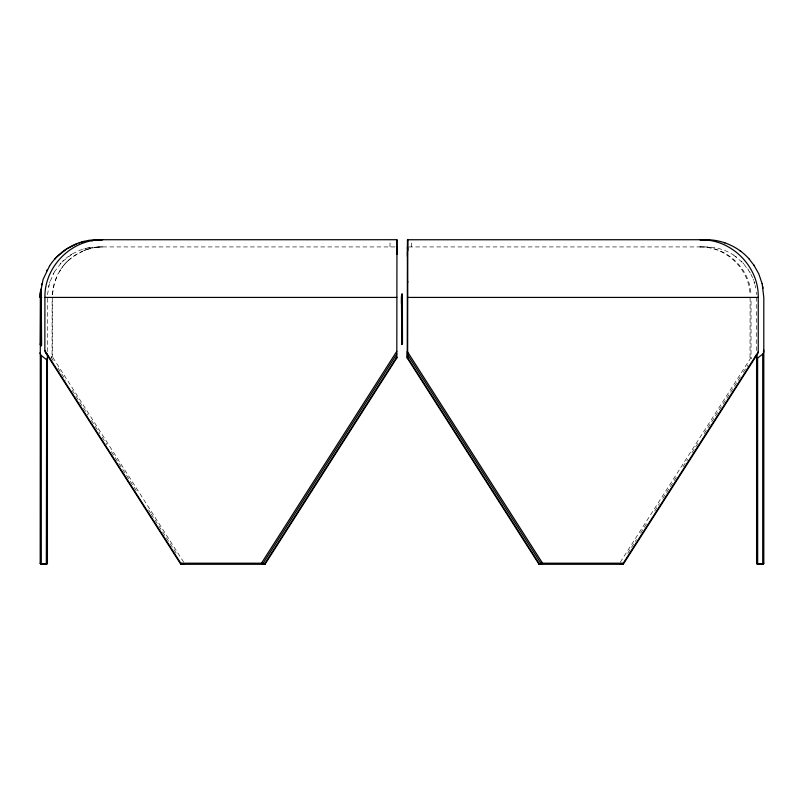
<?xml version="1.0" encoding="UTF-8"?>
<svg xmlns="http://www.w3.org/2000/svg" width="804" height="804" viewBox="0 0 804 804"><rect width="100%" height="100%" fill="white"/><g stroke="black" fill="none" stroke-linecap="round" stroke-linejoin="round"><path stroke-width="0.6" stroke-dasharray="4.02 3.01" d="M183.714 562.207L52.049 356.212L52.129 297.42M390.02 246.928L390.03 239.713M411.658 246.928L411.668 239.713M750.102 297.42L750.011 359.177L750.725 360.282M52.049 356.212L51.305 357.237M47.486 294.706L49.557 282.867L54.25 272.033M52.36 294.706L54.059 284.144L57.757 274.315M52.21 294.706L54.692 281.601M48.552 286.737L48.853 285.43M49.557 282.867L49.948 281.601M55.255 280.345L58.36 273.169M53.004 274.315L53.617 273.169M58.491 273.169L62.682 266.727M54.25 272.043L61.938 261.983L72.42 253.823M59.124 272.033L60.481 269.842M620.276 562.227L751.026 357.549L751.026 298.666M627.713 553.263L636.497 539.504M640.557 533.152L647.31 522.57M654.667 511.063L659.481 503.515M662.757 498.39L676.244 477.285M682.988 466.722L687.711 459.335M691.932 452.712L698.696 442.13M704.103 433.668L740.976 375.94M743.318 372.282L748.052 364.875M61.064 268.787L63.466 265.732M63.345 265.732L64.27 264.757M64.149 264.767L65.104 263.812M60.22 263.812L61.064 262.888M64.973 263.812L65.948 262.888M65.817 262.888L66.812 261.983M61.938 261.983L63.727 260.255M66.682 261.993L67.697 261.109M67.576 261.109L72.33 257.139M68.481 260.265L75.275 255.079L82.561 251.16M66.501 257.883L68.42 256.426M73.174 256.436L83.646 250.697M70.39 255.079L71.395 254.446M72.42 253.833L79.847 250.265L87.626 247.984M83.515 250.697L84.732 250.265M84.601 250.275L86.37 249.672M85.144 250.064L86.922 249.481M86.792 249.491L91.385 248.235M87.345 249.31L94.219 247.662M83.696 248.969L84.259 248.808M85.375 248.506L85.938 248.366M91.817 248.104L94.782 247.562M87.626 247.984L88.762 247.763M88.752 247.763L97.897 246.928L395.548 246.928M89.324 247.662L89.897 247.562M94.651 247.572L97.063 247.25M95.224 247.481L97.636 247.19M751.7 358.705L751.026 357.549M97.505 247.19L98.781 247.089M98.078 247.14L99.354 247.049M99.224 247.049L99.927 247.009M99.796 247.009L100.5 246.979M100.369 246.979L101.073 246.959M100.942 246.959L101.646 246.939M101.515 246.939L102.229 246.928M102.088 246.928L102.801 246.928M408.643 246.928L706.103 246.928C715.801 246.908 725.479 249.783 733.61 255.079M699.711 246.928C725.61 246.396 749.358 268.667 750.031 294.706M700.505 246.928C726.424 246.396 750.222 268.647 750.946 294.706M51.295 357.499L52.28 356.514L52.28 298.646M733.61 255.079L742.936 262.888L749.74 272.033M735.59 256.436L736.554 257.149M741.187 261.109L742.072 261.993M742.936 262.888L743.78 263.812M747.69 268.787L748.403 269.853M50.964 357.066L53.657 361.287M57.958 368.021L65.787 380.272M72.159 390.252L88.028 415.085M91.405 420.361L94.098 424.582M95.153 426.241L99.887 433.647M102.178 437.245L106.902 444.632M111.374 451.637L137.072 491.867M148.569 509.857L150.599 513.032M151.273 514.098L176.287 553.263M749.75 272.043L750.383 273.159M750.996 274.315L752.655 277.882M753.157 279.119L753.619 280.345M754.443 282.867L754.041 281.601L754.815 284.144M755.147 285.44L755.71 288.043M756.303 292.023L756.514 294.706M756.584 297.42L756.584 352.092M47.416 298.364L47.416 353.398"/><path stroke-width="1.21" d="M47.416 354.705L47.416 563.202A1.085 1.085 0 0 1 46.33 564.287L41.285 564.287A1.085 1.085 0 0 1 40.2 563.202L40.331 293.591M40.411 344.032L40.682 290.003A3.497 1.749 -89.9 0 1 40.763 289.5L41.125 289.5A3.477 1.739 -89.9 0 1 41.205 290.003L41.607 345.398L40.743 344.032L40.743 297.42A50.109 43.185 -90 0 1 41.215 290.023M41.677 297.42L40.21 297.42L40.602 290.646A5.457 2.734 -89.9 0 1 40.783 289.339M396.422 357.298L396.422 358.534L396.422 357.559M396.814 358.021L396.814 356.956L265.069 563.202A1.085 0.543 -90 0 1 264.526 564.287L181.282 564.287A1.085 0.935 -90 0 1 180.528 563.845L180.739 563.202L261.461 563.202L265.4 563.825L265.069 563.202M265.28 563.845A1.085 0.935 90 0 1 264.526 564.287A1.085 0.935 -90 0 0 265.28 563.845L396.814 357.931L396.955 240.557M396.945 254.436L396.945 247.662M401.457 303.49L401.568 294.937A8.743 8.743 0 0 1 401.688 294.123L402.201 293.751A3.919 3.919 0 0 1 402.362 294.425M401.799 344.514L401.457 296.646M402.392 294.616L402.482 344.032L401.518 344.032M407.246 357.046L538.931 563.202L538.579 563.805L542.539 563.202L623.261 563.202L623.522 563.845A1.085 0.935 -90 0 1 622.718 564.287L539.474 564.287A1.085 0.935 -90 0 1 538.72 563.845L407.246 358.021L407.246 351.408M407.628 357.649L407.628 358.644L407.718 297.42L758.242 297.42L758.242 351.891L623.261 563.202A1.085 0.543 -90 0 1 622.718 564.287M407.718 297.42L407.739 281.601M407.739 282.254L407.769 240.346M407.759 250.697L407.759 247.481M97.555 239.954C68.702 241.934 44.27 268.395 44.923 297.42L44.843 350.464L180.739 563.202A1.085 0.543 -90 0 0 181.282 564.287A1.085 0.935 90 0 1 180.528 563.845L45.928 353.127A3.327 2.884 -89.8 0 1 44.923 350.464M396.774 246.928L396.784 239.713M407.397 256.436L407.437 239.753L706.103 239.713C722.334 239.642 738.414 246.838 749.157 259.009M407.246 358.071L407.407 251.391M407.588 246.928L407.608 239.713M407.417 249.481L407.427 246.959M47.416 358.554L47.416 358.142M40.341 293.44L43.104 279.35L49.557 265.913M41.506 285.209L41.848 283.722M47.215 359.418L47.366 358.644L47.044 359.227M46.592 271.008L47.295 269.702M396.824 351.288L261.461 563.202A1.085 0.543 -90 0 0 262.003 564.287A1.085 0.935 90 0 0 262.647 563.986M396.814 353.971L262.757 563.845A1.085 0.935 -90 0 1 262.003 564.287M623.522 563.845L757.157 354.564A3.347 2.894 90 0 0 758.162 351.901M49.557 265.913C59.888 249.753 78.732 239.572 97.897 239.713L396.945 239.713L396.955 240.346M54.833 259.019L55.798 257.953M56.793 256.918L66.461 249.039L77.254 243.532M40.743 344.032L40.361 344.604L41.326 345.961M755.197 356.886L756.152 356.142A3.357 2.904 -89.8 0 0 756.504 355.74M756.212 355.308L757.157 354.564M757.669 564.217L757.619 358.071L762.715 354.092A3.347 2.894 90 0 0 763.73 351.418M757.599 358.092L756.886 358.081L756.584 357.056M79.144 242.848L79.767 242.637M81.666 242.044L82.309 241.863M83.586 241.522L84.229 241.361M91.696 240.788L92.993 240.557M88.098 240.557L88.752 240.446M97.425 239.954L98.209 239.893M98.088 239.893L98.862 239.853M98.741 239.853L99.515 239.803M99.394 239.803L100.178 239.773M100.048 239.773L100.832 239.753M100.701 239.753L101.485 239.733M101.364 239.733L102.138 239.723M102.018 239.723L102.801 239.713M44.923 297.42L396.895 297.42M401.457 297.42L402.553 297.42M699.721 239.713L701.158 239.723M700.374 239.723L701.822 239.733M701.038 239.733L702.475 239.753M701.691 239.753L703.128 239.773M702.344 239.773L703.781 239.803M702.997 239.803L705.098 239.893M703.651 239.853C733.258 240.728 758.996 267.692 758.242 297.42M46.732 359.679L46.33 564.217M704.957 239.954L705.611 240.014M724.233 242.637L724.866 242.848M756.956 356.574L756.604 355.8M739.801 250.577L740.906 251.401M46.33 359.499L41.285 355.529A3.357 2.904 -89.8 0 1 40.27 352.866M45.928 353.127L47.185 354.112M749.167 259.019L754.433 265.913M753.629 264.697L758.705 273.702L762.152 283.722M407.638 352.021L542.539 563.202A1.085 0.543 -90 0 1 541.996 564.287A1.085 0.935 -90 0 1 541.243 563.845L407.638 354.685M762.152 283.722L763.8 297.42L763.8 563.202A1.085 1.085 0 0 1 762.715 564.287L757.669 564.287A1.085 1.085 0 0 1 756.584 563.202L756.584 354.574M762.795 286.706L763.056 288.214M41.275 290.666L41.406 344.032L40.21 344.032A1.085 0.643 0 0 0 41.285 344.675A6.774 3.387 -89.9 0 1 40.833 345.579M396.935 246.959L396.945 247.481M762.715 354.092L762.715 564.217M41.285 355.529L41.285 564.217M184.186 563.966A1.085 0.543 -90 0 1 183.804 564.287A1.085 0.935 -90 0 1 183.161 563.986A1.085 0.935 90 0 0 183.804 564.287M539.474 564.287A1.085 0.543 -90 0 1 538.931 563.202M619.814 563.966A1.085 0.543 -90 0 0 620.196 564.287A1.085 0.935 -90 0 0 620.839 563.986M756.584 563.202A1.085 0.643 0 0 0 757.669 563.845L762.715 563.845A1.085 0.643 0 0 0 763.8 563.202M763.73 349.851A3.337 2.884 -89.8 0 1 763.388 351.569M40.2 297.42A50.109 43.597 90 0 1 40.672 290.033M41.104 289.339A5.457 2.734 -89.9 0 1 41.265 290.666M47.416 563.202A1.085 0.643 0 0 1 46.33 563.845L41.285 563.845A1.085 0.643 0 0 1 40.2 563.202M40.612 354.222A3.347 2.894 90 0 1 40.27 352.514"/></g></svg>
